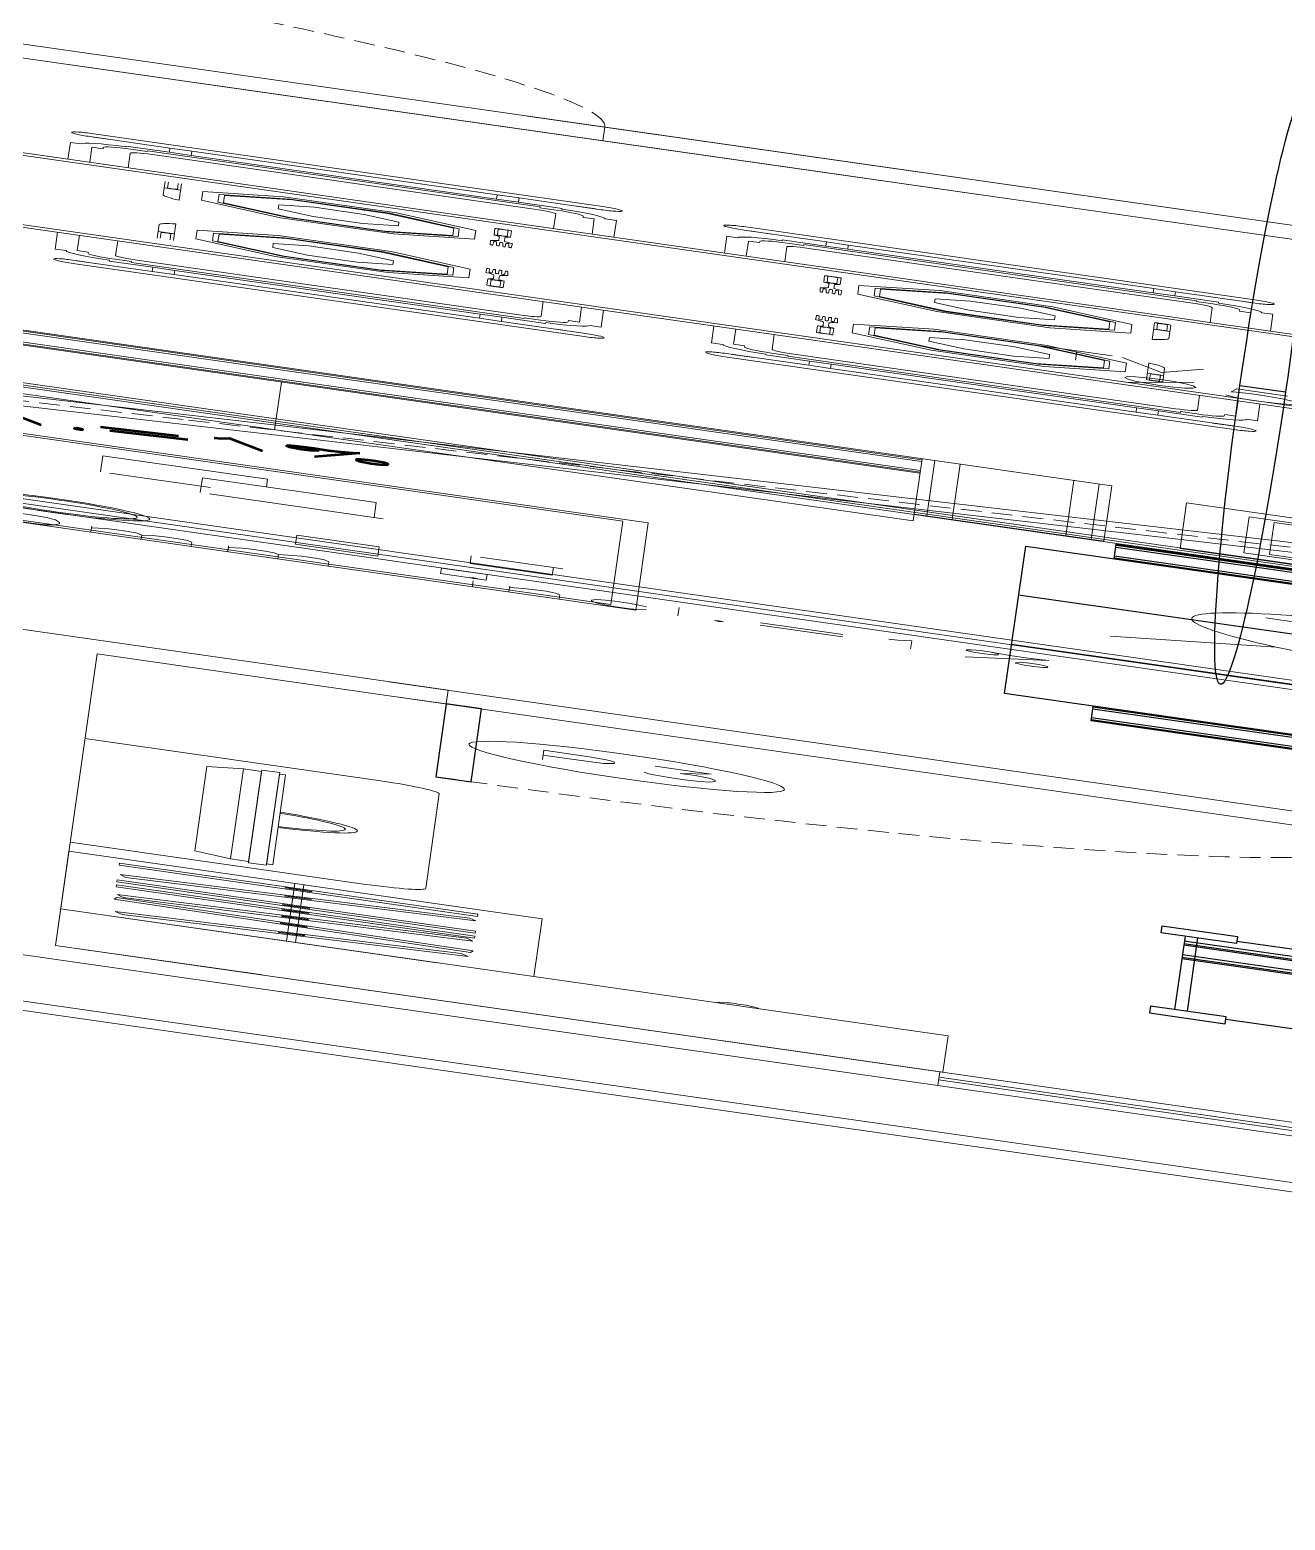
# Model space of a CAD drawing. Header units: millimetres. Extents: x -361192058 to 101130107379, y -14071650034 to 19218552450.
# Drawn here: x -135248.8 to -135186.4, y 44229.5 to 44303.6 of the extents above; entities that cross this region are included whole.
import ezdxf
from ezdxf.enums import TextEntityAlignment as Align

# ---------------------------------------------------------------- set-up
doc = ezdxf.new("R2010")
doc.units = ezdxf.units.MM
doc.header["$LTSCALE"] = 0.5
doc.linetypes.add('HIDDEN2', pattern=[0.1875, 0.125, -0.0625])
for name, color, linetype in [('02', 2, 'Continuous'), ('ARCO', 7, 'HIDDEN2'), ('CONEXAO_ESGOTO', 7, 'Continuous'), ('DIVERSOS', 4, 'Continuous'), ('ESQUADRIAS', 3, 'Continuous'), ('JANELAS_EXTERNO', 1, 'Continuous'), ('JANELAS_INTERNO', 2, 'Continuous'), ('MOBIL-I', 251, 'Continuous'), ('parede', 2, 'Continuous'), ('PISO', 8, 'Continuous'), ('TUBULAÇÃO_ESGOTO', 6, 'Continuous'), ('TXT_0', 7, 'Continuous'), ('TXT_1', 3, 'Continuous')]:
    doc.layers.add(name, color=color, linetype=linetype)
doc.styles.add('ADITIVOCAD', font='ROMANS.shx')
doc.styles.add('ROMANS', font='romans', dxfattribs={"height": 0.1})
doc.styles.get("Standard").update_dxf_attribs({"font": 'txt.shx', "height": 0.12})

# ---------------------------------------------------------------- blocks, each defined once
blk = doc.blocks.new('ADC_PE_AB1')
blk.add_lwpolyline([(0, -0.03), (1, -0.03), (1, 0), (0, 0)], close=True)
at = {"flags": 8}
blk.add_attdef('$PORTA', text='', height=0.09, dxfattribs=at).set_placement((0.5, -0.1569), align=Align.MIDDLE)
blk = doc.blocks.new('CamaSolteiroP_20')
for p, q in [((-40, -185.91), (-40, -4.09)), ((40, -4.09), (40, -185.91)), ((37.72, -189), (-37.72, -189)), ((37.72, -190), (-37.72, -190))]:
    blk.add_line(p, q)
at = {"color": 8}
for p, q in [((28.36, -36.99), (28.36, -190)), ((29.75, -36.99), (29.75, -190)), ((32.55, -36.99), (32.55, -190)), ((18.56, -39.59), (18.56, -190)), ((15.77, -41.86), (15.77, -190)), ((14.37, -42.5), (14.37, -190))]:
    blk.add_line(p, q, dxfattribs=at)
for points in [[(-44.82, -185.91), (-37.72, -185.91), (-37.72, -191.9), (-44.82, -191.9)], [(44.82, -185.91), (37.72, -185.91), (37.72, -191.9), (44.82, -191.9)]]:
    blk.add_lwpolyline(points, close=True)
blk = doc.blocks.new('s1')
for p, q in [((0.7674, 1.4896), (0.7674, 2.0988)), ((0.7674, 2.0988), (2.7072, 2.0988)), ((0.9277, 1.4148), (0.9277, 2.0988)), ((2.5469, 2.0988), (2.5469, 1.4148)), ((2.7072, 2.0988), (2.7072, 1.4896)), ((0.9277, 1.9385), (2.5469, 1.9385)), ((1.4675, 1.9385), (1.4675, 1.4148)), ((2.0072, 1.9385), (2.0072, 1.4148)), ((0.9277, 1.4896), (0.7674, 1.4896)), ((2.7072, 1.4896), (2.5469, 1.4896)), ((2.5469, 1.4148), (0.9277, 1.4148))]:
    blk.add_line(p, q)
at = {"layer": 'PISO'}
for p, q in [((0.7781, 1.4896), (0.7781, 2.0988)), ((0.7995, 1.4896), (0.7995, 2.0988)), ((0.8957, 1.4896), (0.8957, 2.0988)), ((0.9171, 1.4896), (0.9171, 2.0988)), ((2.5576, 2.0988), (2.5576, 1.4896)), ((2.579, 2.0988), (2.579, 1.4896)), ((2.6752, 2.0988), (2.6752, 1.4896)), ((2.6965, 2.0988), (2.6965, 1.4896)), ((0.9277, 2.0881), (2.5469, 2.0881)), ((0.9277, 2.0667), (2.5469, 2.0667)), ((0.9277, 1.9705), (2.5469, 1.9705)), ((0.9277, 1.9492), (2.5469, 1.9492))]:
    blk.add_line(p, q, dxfattribs=at)
blk = doc.blocks.new('Adh_Afn')
blk.add_line((-0.25, 0), (0.25, 0))
blk.add_circle((0, 0), 0.25)
at = {"flags": 8}
for tag, p in [('$AF', (0, 0.0703)), ('$DIAM', (0, -0.0909))]:
    blk.add_attdef(tag, text='', height=0.1, dxfattribs=at).set_placement(p, align=Align.MIDDLE)
blk = doc.blocks.new('APROVADO QUADRA 21.2 MBVII')
at = {"color": 8, "lineweight": 18}
for p, q in [((4751.4294, 2439.385), (4751.4513, 2439.3912)), ((4751.4513, 2439.3912), (4751.5336, 2439.0997)), ((4751.5838, 2439.3935), (4751.5556, 2439.0919)), ((4751.6064, 2439.3914), (4751.5782, 2439.0898)), ((4751.5838, 2439.3935), (4751.6064, 2439.3914)), ((4751.6145, 2439.3862), (4751.6366, 2439.3914)), ((4751.6366, 2439.3914), (4751.7062, 2439.0966)), ((4751.7183, 2439.3933), (4751.7183, 2439.0904)), ((4751.7183, 2439.3933), (4751.741, 2439.3933)), ((4751.741, 2439.3933), (4751.741, 2439.0904)), ((4751.7722, 2439.3933), (4751.7722, 2439.0904)), ((4751.7722, 2439.3933), (4751.795, 2439.3933)), ((4751.795, 2439.3933), (4751.795, 2439.0904)), ((4751.8356, 2439.3862), (4751.8577, 2439.3914)), ((4751.8577, 2439.3914), (4751.9272, 2439.0966)), ((4751.9572, 2439.3933), (4751.9572, 2439.0904)), ((4751.9572, 2439.3933), (4751.9799, 2439.3933)), ((4751.9799, 2439.3933), (4751.9799, 2439.0904)), ((4751.4294, 2439.385), (4751.5117, 2439.0935)), ((4751.6145, 2439.3862), (4751.6841, 2439.0914)), ((4751.8356, 2439.3862), (4751.9051, 2439.0914)), ((4751.4766, 2439.2527), (4751.4802, 2439.2537)), ((4751.4828, 2439.2309), (4751.4766, 2439.2527)), ((4751.4864, 2439.232), (4751.4802, 2439.2537)), ((4751.578, 2439.2305), (4751.5801, 2439.2531)), ((4751.5801, 2439.2531), (4751.5839, 2439.2527)), ((4751.5818, 2439.2302), (4751.5839, 2439.2527)), ((4751.6559, 2439.2519), (4751.6596, 2439.2528)), ((4751.6611, 2439.2299), (4751.6559, 2439.2519)), ((4751.6648, 2439.2308), (4751.6596, 2439.2528)), ((4751.7278, 2439.2305), (4751.7278, 2439.2531)), ((4751.7278, 2439.2531), (4751.7315, 2439.2531)), ((4751.7315, 2439.2305), (4751.7315, 2439.2531)), ((4751.7817, 2439.2305), (4751.7817, 2439.2531)), ((4751.7817, 2439.2531), (4751.7855, 2439.2531)), ((4751.7855, 2439.2305), (4751.7855, 2439.2531)), ((4751.877, 2439.2519), (4751.8807, 2439.2528)), ((4751.8822, 2439.2299), (4751.877, 2439.2519)), ((4751.8858, 2439.2308), (4751.8807, 2439.2528)), ((4751.9667, 2439.2305), (4751.9667, 2439.2531)), ((4751.9667, 2439.2531), (4751.9705, 2439.2531)), ((4751.9705, 2439.2305), (4751.9705, 2439.2531)), ((4751.3953, 2439.2456), (4752.0304, 2439.2456)), ((4751.3953, 2439.2381), (4752.0304, 2439.2381)), ((4751.4864, 2439.232), (4751.4828, 2439.2309)), ((4751.5818, 2439.2302), (4751.578, 2439.2305)), ((4751.6648, 2439.2308), (4751.6611, 2439.2299)), ((4751.7315, 2439.2305), (4751.7278, 2439.2305)), ((4751.7855, 2439.2305), (4751.7817, 2439.2305)), ((4751.8858, 2439.2308), (4751.8822, 2439.2299)), ((4751.9705, 2439.2305), (4751.9667, 2439.2305)), ((4751.5117, 2439.0935), (4751.5336, 2439.0997)), ((4751.5556, 2439.0919), (4751.5782, 2439.0898)), ((4751.6841, 2439.0914), (4751.7062, 2439.0966)), ((4751.7183, 2439.0904), (4751.741, 2439.0904)), ((4751.7722, 2439.0904), (4751.795, 2439.0904)), ((4751.9051, 2439.0914), (4751.9272, 2439.0966)), ((4751.9572, 2439.0904), (4751.9799, 2439.0904))]:
    blk.add_line(p, q, dxfattribs=at)
at = {"layer": '02', "color": 8, "lineweight": 18}
for p, q in [((4760.4953, 2439.9416), (4760.4953, 2436.4416)), ((4752.0312, 2439.4366), (4750.9953, 2439.4366)), ((4750.9953, 2439.4366), (4750.9953, 2438.6866)), ((4751.3953, 2439.0366), (4751.3953, 2439.4366)), ((4751.3953, 2439.4366), (4751.3953, 2439.1183)), ((4752.0312, 2439.4366), (4752.0312, 2439.0366)), ((4752.0312, 2439.0366), (4751.3953, 2439.0366)), ((4751.3953, 2438.6866), (4751.3953, 2439.0366)), ((4750.9953, 2438.6866), (4751.3953, 2438.6866))]:
    blk.add_line(p, q, dxfattribs=at)
blk.add_arc((4751.3969, 2438.8643), 0.0173, 264.5949, 95.4051, dxfattribs=at)
at = {"layer": 'ARCO', "color": 8, "lineweight": 18}
for centre, start, end in [((4760.6453, 2439.8785), 270, 360), ((4754.1953, 2439.1416), 180, 270)]:
    blk.add_arc(centre, 0.8, start, end, dxfattribs=at)
at = {"layer": 'DIVERSOS', "lineweight": 18}
blk.add_line((4755.9451, 2438.5993), (4756.0834, 2438.4609), dxfattribs=at)
blk.add_circle((4756.2602, 2438.2842), 0.25, dxfattribs=at)
at = {"layer": 'ESQUADRIAS', "color": 8, "lineweight": 18}
blk.add_lwpolyline([(4754.1953, 2439.1916), (4754.1953, 2439.1416), (4754.3453, 2439.1416), (4754.3453, 2439.1916)], dxfattribs=at)
at = {"layer": 'JANELAS_EXTERNO', "color": 8, "lineweight": 18}
for p, q in [((4750.8453, 2437.1891), (4750.8453, 2438.6891)), ((4750.9953, 2437.1891), (4750.9953, 2438.6891))]:
    blk.add_line(p, q, dxfattribs=at)
at = {"layer": 'JANELAS_INTERNO', "color": 8, "lineweight": 18}
for p, q in [((4750.9053, 2437.1891), (4750.9053, 2438.6891)), ((4750.9353, 2437.1891), (4750.9353, 2438.6891))]:
    blk.add_line(p, q, dxfattribs=at)
at = {"layer": 'MOBIL-I', "color": 8, "lineweight": 18}
for p, q in [((4758.6731, 2440.1244), (4758.6731, 2438.453)), ((4758.7011, 2440.1244), (4758.7011, 2438.453)), ((4759.4469, 2440.1244), (4759.4469, 2438.453)), ((4759.4748, 2440.1244), (4759.4748, 2438.453)), ((4757.5655, 2438.6162), (4757.5655, 2440.0162)), ((4756.8815, 2439.8559), (4756.8815, 2438.7765)), ((4757.4052, 2438.7765), (4757.4052, 2439.8559)), ((4757.4159, 2438.7765), (4757.4159, 2439.8559)), ((4757.4373, 2438.7765), (4757.4373, 2439.8559)), ((4757.5335, 2438.7765), (4757.5335, 2439.8559)), ((4757.5548, 2438.7765), (4757.5548, 2439.8559)), ((4755.4966, 2439.6368), (4755.4966, 2438.9956)), ((4756.4541, 2438.9956), (4756.4541, 2439.6368)), ((4755.5179, 2439.6155), (4755.5179, 2439.0169)), ((4756.4327, 2439.0169), (4756.4327, 2439.6155)), ((4758.6731, 2439.5194), (4758.4886, 2439.5194)), ((4758.4886, 2439.51), (4758.4886, 2439.5194)), ((4759.4748, 2439.5194), (4759.6594, 2439.5194)), ((4759.6594, 2439.51), (4759.6594, 2439.5194)), ((4758.3963, 2439.4824), (4758.3963, 2439.5008)), ((4758.6731, 2439.5009), (4758.507, 2439.5009)), ((4758.507, 2439.4915), (4758.507, 2439.5009)), ((4759.4748, 2439.5009), (4759.641, 2439.5009)), ((4759.641, 2439.4915), (4759.641, 2439.5009)), ((4759.7517, 2439.4824), (4759.7517, 2439.5008)), ((4758.4932, 2439.4915), (4758.507, 2439.4915)), ((4759.6548, 2439.4915), (4759.641, 2439.4915)), ((4758.4424, 2439.4362), (4758.4424, 2439.4731)), ((4758.4516, 2439.4731), (4758.4424, 2439.4731)), ((4758.4701, 2439.4685), (4758.4701, 2439.4546)), ((4758.5116, 2439.4685), (4758.6731, 2439.4685)), ((4759.6363, 2439.4685), (4759.4748, 2439.4685)), ((4759.6779, 2439.4685), (4759.6779, 2439.4546)), ((4759.6963, 2439.4731), (4759.7056, 2439.4731)), ((4759.7056, 2439.4362), (4759.7056, 2439.4731)), ((4756.1602, 2439.4553), (4756.3381, 2439.4553)), ((4756.3381, 2439.4553), (4756.3381, 2439.3162)), ((4758.4609, 2439.1227), (4758.4609, 2439.4546)), ((4758.4701, 2439.4546), (4758.4609, 2439.4546)), ((4758.4932, 2439.45), (4758.4932, 2439.1273)), ((4759.6548, 2439.45), (4759.6548, 2439.1273)), ((4759.6779, 2439.4546), (4759.6871, 2439.4546)), ((4759.6871, 2439.1227), (4759.6871, 2439.4546)), ((4756.1602, 2439.3625), (4756.1602, 2439.4475)), ((4752.1297, 2439.1866), (4752.1297, 2439.4366)), ((4753.2655, 2439.1866), (4753.2655, 2439.4366)), ((4758.4424, 2439.4362), (4758.3963, 2439.4362)), ((4758.4424, 2439.4177), (4758.4424, 2439.4362)), ((4758.7638, 2439.4362), (4758.9115, 2439.4362)), ((4758.7656, 2439.4335), (4758.8284, 2439.4335)), ((4758.7656, 2439.4252), (4758.8284, 2439.4252)), ((4758.8311, 2439.4307), (4758.8311, 2439.4279)), ((4758.8339, 2439.4362), (4758.8339, 2439.4224)), ((4759.3842, 2439.4362), (4759.2365, 2439.4362)), ((4759.3141, 2439.4362), (4759.3141, 2439.4224)), ((4759.3168, 2439.4307), (4759.3168, 2439.4279)), ((4759.3824, 2439.4335), (4759.3196, 2439.4335)), ((4759.3824, 2439.4252), (4759.3196, 2439.4252)), ((4759.7056, 2439.4177), (4759.7056, 2439.4362)), ((4759.7056, 2439.4362), (4759.7517, 2439.4362)), ((4758.4424, 2439.4177), (4758.3963, 2439.4177)), ((4758.4424, 2439.1596), (4758.4424, 2439.4177)), ((4758.7638, 2439.4224), (4758.9447, 2439.4224)), ((4759.3842, 2439.4224), (4759.2033, 2439.4224)), ((4759.7056, 2439.1596), (4759.7056, 2439.4177)), ((4759.7056, 2439.4177), (4759.7517, 2439.4177)), ((4756.0906, 2439.3703), (4756.253, 2439.3703)), ((4756.253, 2439.3703), (4756.253, 2439.2234)), ((4756.0906, 2439.2156), (4756.0906, 2439.3625)), ((4756.3381, 2439.3162), (4756.253, 2439.3162)), ((4757.4052, 2439.3162), (4756.8815, 2439.3162)), ((4755.6807, 2439.2157), (4755.6807, 2439.2853)), ((4755.6807, 2439.2853), (4755.7812, 2439.2853)), ((4755.7812, 2439.2853), (4755.7812, 2439.2157)), ((4755.7812, 2439.2157), (4755.6807, 2439.2157)), ((4756.253, 2439.2234), (4756.0906, 2439.2234)), ((4755.5879, 2439.1616), (4755.6498, 2439.1616)), ((4755.5879, 2439.123), (4755.5879, 2439.1616)), ((4755.6498, 2439.1616), (4755.6498, 2439.123)), ((4758.4424, 2439.1596), (4758.3963, 2439.1596)), ((4758.4424, 2439.1412), (4758.4424, 2439.1596)), ((4758.7601, 2439.1538), (4758.7601, 2439.1473)), ((4758.7628, 2439.1538), (4758.7628, 2439.1473)), ((4758.7638, 2439.1575), (4758.8326, 2439.1575)), ((4758.7638, 2439.1547), (4758.827, 2439.1547)), ((4758.8298, 2439.1519), (4758.8298, 2439.1492)), ((4758.8326, 2439.1436), (4758.8326, 2439.1575)), ((4758.8477, 2439.1529), (4758.8847, 2439.1529)), ((4758.8997, 2439.1598), (4758.9421, 2439.1595)), ((4758.9031, 2439.1558), (4758.9031, 2439.1557)), ((4758.9031, 2439.1506), (4758.9031, 2439.1505)), ((4758.9056, 2439.157), (4758.9421, 2439.1573)), ((4758.9056, 2439.1545), (4758.9421, 2439.1542)), ((4758.9056, 2439.1518), (4758.9421, 2439.1521)), ((4758.9447, 2439.1584), (4758.9447, 2439.1584)), ((4758.9447, 2439.1532), (4758.9447, 2439.1532)), ((4759.2033, 2439.1584), (4759.2033, 2439.1584)), ((4759.2033, 2439.1532), (4759.2033, 2439.1532)), ((4759.2482, 2439.1598), (4759.2059, 2439.1595)), ((4759.2424, 2439.157), (4759.2059, 2439.1573)), ((4759.2424, 2439.1545), (4759.2059, 2439.1542)), ((4759.2424, 2439.1518), (4759.2059, 2439.1521)), ((4759.2449, 2439.1558), (4759.2449, 2439.1557)), ((4759.2449, 2439.1506), (4759.2449, 2439.1505)), ((4759.3002, 2439.1529), (4759.2633, 2439.1529)), ((4759.3842, 2439.1575), (4759.3154, 2439.1575)), ((4759.3154, 2439.1436), (4759.3154, 2439.1575)), ((4759.3182, 2439.1519), (4759.3182, 2439.1492)), ((4759.3842, 2439.1547), (4759.3209, 2439.1547)), ((4759.3851, 2439.1538), (4759.3851, 2439.1473)), ((4759.3879, 2439.1538), (4759.3879, 2439.1473)), ((4759.7056, 2439.1412), (4759.7056, 2439.1596)), ((4759.7056, 2439.1596), (4759.7517, 2439.1596)), ((4755.7426, 2439.1384), (4755.8276, 2439.1384)), ((4755.7426, 2439.0689), (4755.7426, 2439.1384)), ((4758.4424, 2439.1412), (4758.3963, 2439.1412)), ((4758.4424, 2439.1043), (4758.4424, 2439.1412)), ((4758.7638, 2439.1464), (4758.827, 2439.1464)), ((4758.7638, 2439.1436), (4758.8326, 2439.1436)), ((4758.8477, 2439.1482), (4758.8847, 2439.1482)), ((4758.8997, 2439.1413), (4758.9421, 2439.1417)), ((4758.9031, 2439.1454), (4758.9031, 2439.1453)), ((4758.9056, 2439.1493), (4758.9421, 2439.149)), ((4758.9056, 2439.1466), (4758.9421, 2439.1469)), ((4758.9056, 2439.1441), (4758.9421, 2439.1438)), ((4758.9447, 2439.1479), (4758.9447, 2439.1479)), ((4758.9447, 2439.1427), (4758.9447, 2439.1427)), ((4759.2033, 2439.1479), (4759.2033, 2439.1479)), ((4759.2033, 2439.1427), (4759.2033, 2439.1427)), ((4759.2424, 2439.1493), (4759.2059, 2439.149)), ((4759.2424, 2439.1466), (4759.2059, 2439.1469)), ((4759.2424, 2439.1441), (4759.2059, 2439.1438)), ((4759.2482, 2439.1413), (4759.2059, 2439.1417)), ((4759.2449, 2439.1454), (4759.2449, 2439.1453)), ((4759.3002, 2439.1482), (4759.2633, 2439.1482)), ((4759.3842, 2439.1436), (4759.3154, 2439.1436)), ((4759.3842, 2439.1464), (4759.3209, 2439.1464)), ((4759.7056, 2439.1043), (4759.7056, 2439.1412)), ((4759.7056, 2439.1412), (4759.7517, 2439.1412)), ((4760.6453, 2437.2393), (4760.6453, 2439.1438)), ((4752.1797, 2439.1366), (4753.2155, 2439.1366)), ((4755.8276, 2439.1306), (4755.8276, 2439.061)), ((4755.6498, 2439.123), (4755.5879, 2439.123)), ((4758.4701, 2439.1227), (4758.4609, 2439.1227)), ((4758.4701, 2439.1089), (4758.4701, 2439.1227)), ((4759.6779, 2439.1227), (4759.6871, 2439.1227)), ((4759.6779, 2439.1089), (4759.6779, 2439.1227)), ((4758.4516, 2439.1043), (4758.4424, 2439.1043)), ((4758.5116, 2439.1089), (4758.6731, 2439.1089)), ((4759.6363, 2439.1089), (4759.4748, 2439.1089)), ((4759.6963, 2439.1043), (4759.7056, 2439.1043)), ((4758.3963, 2439.0763), (4758.3963, 2439.0947)), ((4759.7517, 2439.0763), (4759.7517, 2439.0947)), ((4758.4932, 2439.0858), (4758.507, 2439.0858)), ((4758.507, 2439.0858), (4758.507, 2439.0764)), ((4758.6731, 2439.0764), (4758.507, 2439.0764)), ((4759.4748, 2439.0764), (4759.641, 2439.0764)), ((4759.641, 2439.0858), (4759.641, 2439.0764)), ((4759.6548, 2439.0858), (4759.641, 2439.0858)), ((4755.8276, 2439.0689), (4755.7426, 2439.0689)), ((4758.4886, 2439.0674), (4758.4886, 2439.0579)), ((4759.6594, 2439.0674), (4759.6594, 2439.0579)), ((4758.3787, 2439.0542), (4758.3778, 2439.0542)), ((4758.6731, 2439.0579), (4758.4886, 2439.0579)), ((4759.4748, 2439.0579), (4759.6594, 2439.0579)), ((4759.7692, 2439.0542), (4759.7702, 2439.0542)), ((4755.5179, 2439.0169), (4756.4327, 2439.0169)), ((4755.4966, 2438.9956), (4756.4541, 2438.9956)), ((4758.3787, 2438.9683), (4758.3778, 2438.9683)), ((4758.6731, 2438.9646), (4758.4886, 2438.9646)), ((4758.4886, 2438.9552), (4758.4886, 2438.9646)), ((4759.4748, 2438.9646), (4759.6594, 2438.9646)), ((4759.6594, 2438.9552), (4759.6594, 2438.9646)), ((4759.7692, 2438.9683), (4759.7702, 2438.9683)), ((4758.3963, 2438.9462), (4758.3963, 2438.9278)), ((4758.6731, 2438.9461), (4758.507, 2438.9461)), ((4758.507, 2438.9367), (4758.507, 2438.9461)), ((4759.4748, 2438.9461), (4759.641, 2438.9461)), ((4759.641, 2438.9367), (4759.641, 2438.9461)), ((4759.7517, 2438.9462), (4759.7517, 2438.9278)), ((4758.4932, 2438.9367), (4758.507, 2438.9367)), ((4759.6548, 2438.9367), (4759.641, 2438.9367)), ((4758.4424, 2438.9182), (4758.4424, 2438.8813)), ((4758.4516, 2438.9182), (4758.4424, 2438.9182)), ((4758.4701, 2438.9136), (4758.4701, 2438.8998)), ((4758.5116, 2438.9136), (4758.6731, 2438.9136)), ((4759.6363, 2438.9136), (4759.4748, 2438.9136)), ((4759.6779, 2438.9136), (4759.6779, 2438.8998)), ((4759.6963, 2438.9182), (4759.7056, 2438.9182)), ((4759.7056, 2438.9182), (4759.7056, 2438.8813)), ((4758.4609, 2438.8998), (4758.4609, 2438.5679)), ((4758.4701, 2438.8998), (4758.4609, 2438.8998)), ((4758.4932, 2438.5725), (4758.4932, 2438.8952)), ((4759.6548, 2438.5725), (4759.6548, 2438.8952)), ((4759.6779, 2438.8998), (4759.6871, 2438.8998)), ((4759.6871, 2438.8998), (4759.6871, 2438.5679)), ((4758.4424, 2438.8813), (4758.3963, 2438.8813)), ((4758.4424, 2438.8813), (4758.4424, 2438.8629)), ((4758.7638, 2438.8789), (4758.8326, 2438.8789)), ((4758.7638, 2438.8761), (4758.827, 2438.8761)), ((4758.8326, 2438.8789), (4758.8326, 2438.865)), ((4758.8997, 2438.8812), (4758.9421, 2438.8808)), ((4758.9031, 2438.8772), (4758.9031, 2438.8772)), ((4758.9056, 2438.8784), (4758.9421, 2438.8787)), ((4758.9056, 2438.876), (4758.9421, 2438.8756)), ((4758.9447, 2438.8798), (4758.9447, 2438.8798)), ((4759.2033, 2438.8798), (4759.2033, 2438.8798)), ((4759.2482, 2438.8812), (4759.2059, 2438.8808)), ((4759.2424, 2438.8784), (4759.2059, 2438.8787)), ((4759.2424, 2438.876), (4759.2059, 2438.8756)), ((4759.2449, 2438.8772), (4759.2449, 2438.8772)), ((4759.3154, 2438.8789), (4759.3154, 2438.865)), ((4759.3842, 2438.8789), (4759.3154, 2438.8789)), ((4759.3842, 2438.8761), (4759.3209, 2438.8761)), ((4759.7056, 2438.8813), (4759.7056, 2438.8629)), ((4759.7056, 2438.8813), (4759.7517, 2438.8813)), ((4758.7601, 2438.8687), (4758.7601, 2438.8752)), ((4758.7628, 2438.8687), (4758.7628, 2438.8752)), ((4758.7638, 2438.8678), (4758.827, 2438.8678)), ((4758.7638, 2438.865), (4758.8326, 2438.865)), ((4758.8298, 2438.8706), (4758.8298, 2438.8733)), ((4758.8477, 2438.8743), (4758.8847, 2438.8743)), ((4758.8477, 2438.8697), (4758.8847, 2438.8697)), ((4758.9031, 2438.8719), (4758.9031, 2438.872)), ((4758.9031, 2438.8667), (4758.9031, 2438.8668)), ((4758.9056, 2438.8732), (4758.9421, 2438.8735)), ((4758.9056, 2438.8707), (4758.9421, 2438.8704)), ((4758.9056, 2438.868), (4758.9421, 2438.8683)), ((4758.9056, 2438.8655), (4758.9421, 2438.8652)), ((4758.9447, 2438.8746), (4758.9447, 2438.8746)), ((4758.9447, 2438.8693), (4758.9447, 2438.8694)), ((4758.9447, 2438.8641), (4758.9447, 2438.8641)), ((4759.2033, 2438.8746), (4759.2033, 2438.8746)), ((4759.2033, 2438.8693), (4759.2033, 2438.8694)), ((4759.2033, 2438.8641), (4759.2033, 2438.8641)), ((4759.2424, 2438.8732), (4759.2059, 2438.8735)), ((4759.2424, 2438.8707), (4759.2059, 2438.8704)), ((4759.2424, 2438.868), (4759.2059, 2438.8683)), ((4759.2424, 2438.8655), (4759.2059, 2438.8652)), ((4759.2449, 2438.8719), (4759.2449, 2438.872)), ((4759.2449, 2438.8667), (4759.2449, 2438.8668)), ((4759.3002, 2438.8743), (4759.2633, 2438.8743)), ((4759.3002, 2438.8697), (4759.2633, 2438.8697)), ((4759.3842, 2438.865), (4759.3154, 2438.865)), ((4759.3182, 2438.8706), (4759.3182, 2438.8733)), ((4759.3842, 2438.8678), (4759.3209, 2438.8678)), ((4759.3851, 2438.8687), (4759.3851, 2438.8752)), ((4759.3879, 2438.8687), (4759.3879, 2438.8752)), ((4758.4424, 2438.8629), (4758.3963, 2438.8629)), ((4758.4424, 2438.8629), (4758.4424, 2438.6048)), ((4758.8997, 2438.8627), (4758.9421, 2438.8631)), ((4759.2482, 2438.8627), (4759.2059, 2438.8631)), ((4759.7056, 2438.8629), (4759.7056, 2438.6048)), ((4759.7056, 2438.8629), (4759.7517, 2438.8629)), ((4756.8815, 2438.7765), (4757.5655, 2438.7765)), ((4756.9563, 2438.7765), (4756.9563, 2438.6162)), ((4756.9563, 2438.7658), (4757.5655, 2438.7658)), ((4756.9563, 2438.7444), (4757.5655, 2438.7444)), ((4756.9563, 2438.6482), (4757.5655, 2438.6482)), ((4756.9563, 2438.6269), (4757.5655, 2438.6269)), ((4756.9563, 2438.6162), (4757.5655, 2438.6162)), ((4758.4424, 2438.6048), (4758.3963, 2438.6048)), ((4758.4424, 2438.6048), (4758.4424, 2438.5864)), ((4759.7056, 2438.6048), (4759.7056, 2438.5864)), ((4759.7056, 2438.6048), (4759.7517, 2438.6048)), ((4758.7601, 2438.59), (4758.7601, 2438.5964)), ((4758.7628, 2438.5918), (4758.7628, 2438.5946)), ((4758.7638, 2438.6001), (4758.9447, 2438.6001)), ((4758.7656, 2438.5974), (4758.8284, 2438.5974)), ((4758.7656, 2438.589), (4758.8284, 2438.589)), ((4758.8311, 2438.5918), (4758.8311, 2438.5946)), ((4758.8339, 2438.5863), (4758.8339, 2438.6001)), ((4759.3842, 2438.6001), (4759.2033, 2438.6001)), ((4759.3141, 2438.5863), (4759.3141, 2438.6001)), ((4759.3168, 2438.5918), (4759.3168, 2438.5946)), ((4759.3824, 2438.5974), (4759.3196, 2438.5974)), ((4759.3824, 2438.589), (4759.3196, 2438.589)), ((4759.3851, 2438.5918), (4759.3851, 2438.5946)), ((4759.3879, 2438.59), (4759.3879, 2438.5964)), ((4758.4424, 2438.5864), (4758.3963, 2438.5864)), ((4758.4424, 2438.5864), (4758.4424, 2438.5494)), ((4758.7638, 2438.5863), (4758.9115, 2438.5863)), ((4759.3842, 2438.5863), (4759.2365, 2438.5863)), ((4759.7056, 2438.5864), (4759.7056, 2438.5494)), ((4759.7056, 2438.5864), (4759.7517, 2438.5864)), ((4758.4701, 2438.5679), (4758.4609, 2438.5679)), ((4758.4701, 2438.5541), (4758.4701, 2438.5679)), ((4759.6779, 2438.5541), (4759.6779, 2438.5679)), ((4759.6779, 2438.5679), (4759.6871, 2438.5679)), ((4758.5116, 2438.5541), (4758.6731, 2438.5541)), ((4759.6363, 2438.5541), (4759.4748, 2438.5541)), ((4758.3963, 2438.5402), (4758.3963, 2438.5217)), ((4758.4516, 2438.5494), (4758.4424, 2438.5494)), ((4759.6963, 2438.5494), (4759.7056, 2438.5494)), ((4759.7517, 2438.5402), (4759.7517, 2438.5217)), ((4758.4932, 2438.531), (4758.507, 2438.531)), ((4758.507, 2438.531), (4758.507, 2438.5216)), ((4759.641, 2438.531), (4759.641, 2438.5216)), ((4759.6548, 2438.531), (4759.641, 2438.531)), ((4758.6731, 2438.5216), (4758.507, 2438.5216)), ((4759.4748, 2438.5216), (4759.641, 2438.5216)), ((4758.4886, 2438.5125), (4758.4886, 2438.5031)), ((4758.6731, 2438.5031), (4758.4886, 2438.5031)), ((4759.4748, 2438.5031), (4759.6594, 2438.5031)), ((4759.6594, 2438.5125), (4759.6594, 2438.5031))]:
    blk.add_line(p, q, dxfattribs=at)
for points in [[(4758.3594, 2439.0727), (4758.3594, 2439.5009, -0.414214), (4758.3778, 2439.5194), (4758.3787, 2439.5194, -0.414214), (4758.3963, 2439.5019), (4758.3963, 2439.4362, -0.414214)], [(4759.7886, 2439.0727), (4759.7886, 2439.5009, 0.414214), (4759.7702, 2439.5194), (4759.7692, 2439.5194, 0.414214), (4759.7517, 2439.5019), (4759.7517, 2439.4362, 0.414214)], [(4758.3963, 2439.4362), (4758.3963, 2439.4177, -0.414214)], [(4759.7517, 2439.4362), (4759.7517, 2439.4177, 0.414214)], [(4758.3963, 2439.4177), (4758.3963, 2439.1596, -0.414214)], [(4759.7517, 2439.4177), (4759.7517, 2439.1596, 0.414214)], [(4758.3963, 2439.1596), (4758.3963, 2439.1412, -0.414214)], [(4759.7517, 2439.1596), (4759.7517, 2439.1412, 0.414214)], [(4758.3963, 2439.1412), (4758.3963, 2439.0717, -0.414214), (4758.3787, 2439.0542)], [(4759.7517, 2439.1412), (4759.7517, 2439.0717, 0.414214), (4759.7692, 2439.0542)], [(4758.3778, 2439.0542, -0.414214), (4758.3594, 2439.0727, -0.414214)], [(4759.7702, 2439.0542, 0.414214), (4759.7886, 2439.0727, 0.414214)], [(4758.3778, 2438.9683, 0.414214), (4758.3594, 2438.9499, 0.414214)], [(4758.3963, 2438.8813), (4758.3963, 2438.9508, 0.414214), (4758.3787, 2438.9683)], [(4759.7517, 2438.8813), (4759.7517, 2438.9508, -0.414214), (4759.7692, 2438.9683)], [(4759.7702, 2438.9683, -0.414214), (4759.7886, 2438.9499, -0.414214)], [(4758.3594, 2438.9499), (4758.3594, 2438.5216, 0.414214), (4758.3778, 2438.5031), (4758.3787, 2438.5031, 0.414214), (4758.3963, 2438.5207), (4758.3963, 2438.5864, 0.414214)], [(4759.7886, 2438.9499), (4759.7886, 2438.5216, -0.414214), (4759.7702, 2438.5031), (4759.7692, 2438.5031, -0.414214), (4759.7517, 2438.5207), (4759.7517, 2438.5864, -0.414214)], [(4758.3963, 2438.8629), (4758.3963, 2438.8813, 0.414214)], [(4759.7517, 2438.8629), (4759.7517, 2438.8813, -0.414214)], [(4758.3963, 2438.6048), (4758.3963, 2438.8629, 0.414214)], [(4759.7517, 2438.6048), (4759.7517, 2438.8629, -0.414214)], [(4758.3963, 2438.5864), (4758.3963, 2438.6048, 0.414214)], [(4759.7517, 2438.5864), (4759.7517, 2438.6048, -0.414214)]]:
    blk.add_lwpolyline(points, format="xyb", dxfattribs=at)
for points in [[(4758.9095, 2439.4039), (4758.9771, 2439.3363), (4758.9771, 2439.2408), (4758.9095, 2439.1732), (4758.814, 2439.1732), (4758.7464, 2439.2408), (4758.7464, 2439.3363), (4758.814, 2439.4039)], [(4759.2384, 2439.4039), (4759.1709, 2439.3363), (4759.1709, 2439.2408), (4759.2384, 2439.1732), (4759.334, 2439.1732), (4759.4016, 2439.2408), (4759.4016, 2439.3363), (4759.334, 2439.4039)], [(4758.9038, 2439.3901), (4758.9633, 2439.3306), (4758.9633, 2439.2465), (4758.9038, 2439.187), (4758.8197, 2439.187), (4758.7602, 2439.2465), (4758.7602, 2439.3306), (4758.8197, 2439.3901)], [(4759.2442, 2439.3901), (4759.1847, 2439.3306), (4759.1847, 2439.2465), (4759.2442, 2439.187), (4759.3283, 2439.187), (4759.3877, 2439.2465), (4759.3877, 2439.3306), (4759.3283, 2439.3901)], [(4758.9019, 2439.3854), (4758.9587, 2439.3287), (4758.9587, 2439.2484), (4758.9019, 2439.1916), (4758.8216, 2439.1916), (4758.7649, 2439.2484), (4758.7649, 2439.3287), (4758.8216, 2439.3854)], [(4759.2461, 2439.3854), (4759.1893, 2439.3287), (4759.1893, 2439.2484), (4759.2461, 2439.1916), (4759.3264, 2439.1916), (4759.3831, 2439.2484), (4759.3831, 2439.3287), (4759.3264, 2439.3854)], [(4758.8828, 2439.3393), (4758.9125, 2439.3096), (4758.9125, 2439.2675), (4758.8828, 2439.2378), (4758.8407, 2439.2378), (4758.811, 2439.2675), (4758.811, 2439.3096), (4758.8407, 2439.3393)], [(4759.2652, 2439.3393), (4759.2355, 2439.3096), (4759.2355, 2439.2675), (4759.2652, 2439.2378), (4759.3072, 2439.2378), (4759.337, 2439.2675), (4759.337, 2439.3096), (4759.3072, 2439.3393)], [(4752.2273, 2439.3323), (4752.1967, 2439.3018), (4753.1842, 2439.3018), (4753.1536, 2439.3323)], [(4752.1967, 2439.3018), (4752.1967, 2439.2865), (4753.1842, 2439.2865), (4753.1842, 2439.3018)], [(4752.1815, 2439.2865), (4752.1815, 2439.2713), (4753.1994, 2439.2713), (4753.1994, 2439.2865)], [(4752.1967, 2439.2713), (4752.1967, 2439.2662), (4753.1842, 2439.2662), (4753.1842, 2439.2713)], [(4758.9095, 2438.6186), (4758.9771, 2438.6862), (4758.9771, 2438.7817), (4758.9095, 2438.8493), (4758.814, 2438.8493), (4758.7464, 2438.7817), (4758.7464, 2438.6862), (4758.814, 2438.6186)], [(4759.2384, 2438.6186), (4759.1709, 2438.6862), (4759.1709, 2438.7817), (4759.2384, 2438.8493), (4759.334, 2438.8493), (4759.4016, 2438.7817), (4759.4016, 2438.6862), (4759.334, 2438.6186)], [(4758.9038, 2438.6324), (4758.9633, 2438.6919), (4758.9633, 2438.776), (4758.9038, 2438.8355), (4758.8197, 2438.8355), (4758.7602, 2438.776), (4758.7602, 2438.6919), (4758.8197, 2438.6324)], [(4758.9019, 2438.6371), (4758.9587, 2438.6938), (4758.9587, 2438.7741), (4758.9019, 2438.8309), (4758.8216, 2438.8309), (4758.7649, 2438.7741), (4758.7649, 2438.6938), (4758.8216, 2438.6371)], [(4759.2442, 2438.6324), (4759.1847, 2438.6919), (4759.1847, 2438.776), (4759.2442, 2438.8355), (4759.3283, 2438.8355), (4759.3877, 2438.776), (4759.3877, 2438.6919), (4759.3283, 2438.6324)], [(4759.2461, 2438.6371), (4759.1893, 2438.6938), (4759.1893, 2438.7741), (4759.2461, 2438.8309), (4759.3264, 2438.8309), (4759.3831, 2438.7741), (4759.3831, 2438.6938), (4759.3264, 2438.6371)], [(4758.8828, 2438.6832), (4758.9125, 2438.7129), (4758.9125, 2438.755), (4758.8828, 2438.7847), (4758.8407, 2438.7847), (4758.811, 2438.755), (4758.811, 2438.7129), (4758.8407, 2438.6832)], [(4759.2652, 2438.6832), (4759.2355, 2438.7129), (4759.2355, 2438.755), (4759.2652, 2438.7847), (4759.3072, 2438.7847), (4759.337, 2438.755), (4759.337, 2438.7129), (4759.3072, 2438.6832)], [(4757.497, 2438.0499), (4757.497, 2438.5522), (4756.9947, 2438.5522), (4756.9947, 2438.0499)], [(4757.4436, 2438.1033), (4757.4436, 2438.4987), (4757.0482, 2438.4987), (4757.0482, 2438.1033)], [(4757.4222, 2438.1247), (4757.4222, 2438.4774), (4757.0695, 2438.4774), (4757.0695, 2438.1247)]]:
    blk.add_lwpolyline(points, close=True, dxfattribs=at)
for radius in [0.0773, 0.0666]:
    blk.add_circle((4755.7271, 2439.4862), radius, dxfattribs=at)
for centre, radius, start, end in [((4758.4886, 2439.4731), 0.0369, 90, 180), ((4759.6594, 2439.4731), 0.0369, 0, 90), ((4758.4932, 2439.4685), 0.0231, 90, 180), ((4759.6548, 2439.4685), 0.0231, 0, 90), ((4758.5116, 2439.45), 0.0185, 90, 180), ((4759.6363, 2439.45), 0.0185, 0, 90), ((4758.8284, 2439.4307), 0.00277, 0, 90), ((4758.8284, 2439.4279), 0.00277, 270, 0), ((4758.9078, 2439.3807), 0.0556, 48.4965, 86.1968), ((4759.2402, 2439.3807), 0.0556, 93.8032, 131.5035), ((4759.3196, 2439.4307), 0.00277, 90, 180), ((4759.3196, 2439.4279), 0.00277, 180, 270), ((4752.6904, 2439.2865), 0.0865, 193.6117, 346.3883), ((4752.6904, 2439.2865), 0.0763, 195.4696, 344.5304), ((4752.1797, 2439.1866), 0.05, 180, 270), ((4753.2155, 2439.1866), 0.05, 270, 0), ((4758.7638, 2439.1538), 0.00369, 90, 180), ((4758.7638, 2439.1538), 0.000923, 90, 180), ((4758.827, 2439.1519), 0.00277, 0, 90), ((4758.8326, 2439.1539), 0.00355, 50.6395, 90), ((4758.8458, 2439.17), 0.0173, 230.6395, 276.532), ((4758.8763, 2439.1869), 0.0351, 283.8223, 307.3866), ((4758.8997, 2439.1562), 0.00355, 90, 127.3866), ((4758.9054, 2439.1542), 0.00283, 87.1971, 144.9426), ((4758.9054, 2439.1574), 0.00283, 215.0574, 272.8029), ((4758.9054, 2439.149), 0.00283, 87.1971, 144.9426), ((4758.9054, 2439.1521), 0.00283, 215.0574, 272.8029), ((4758.9426, 2439.157), 0.00253, 34.6465, 100.1299), ((4758.9426, 2439.1598), 0.00253, 259.8701, 325.3535), ((4758.9426, 2439.1517), 0.00252, 34.9237, 100.5667), ((4758.9426, 2439.1546), 0.00253, 259.8701, 325.3535), ((4759.2054, 2439.157), 0.00253, 79.8701, 145.3535), ((4759.2054, 2439.1598), 0.00253, 214.6465, 280.1299), ((4759.2054, 2439.1517), 0.00252, 79.4333, 145.0763), ((4759.2054, 2439.1546), 0.00253, 214.6465, 280.1299), ((4759.2425, 2439.1542), 0.00283, 35.0574, 92.8029), ((4759.2425, 2439.1574), 0.00283, 267.1971, 324.9426), ((4759.2425, 2439.149), 0.00283, 35.0574, 92.8029), ((4759.2425, 2439.1521), 0.00283, 267.1971, 324.9426), ((4759.2482, 2439.1562), 0.00355, 52.6134, 90), ((4759.2717, 2439.1869), 0.0351, 232.6134, 256.1777), ((4759.3022, 2439.17), 0.0173, 263.468, 309.3605), ((4759.3154, 2439.1539), 0.00355, 90, 129.3605), ((4759.3209, 2439.1519), 0.00277, 90, 180), ((4759.3842, 2439.1538), 0.00369, 0, 90), ((4759.3842, 2439.1538), 0.000923, 0, 90), ((4758.7638, 2439.1473), 0.00369, 180, 270), ((4758.7638, 2439.1473), 0.000923, 180, 270), ((4758.827, 2439.1492), 0.00277, 270, 0), ((4758.8326, 2439.1472), 0.00355, 270, 309.3605), ((4758.8458, 2439.1311), 0.0173, 83.468, 129.3605), ((4758.8763, 2439.1142), 0.0351, 52.6134, 76.1777), ((4758.8997, 2439.1449), 0.00355, 232.6134, 270), ((4758.9054, 2439.1437), 0.00283, 87.1971, 144.9426), ((4758.9054, 2439.1469), 0.00283, 215.0574, 272.8029), ((4758.9426, 2439.1465), 0.00253, 34.6465, 100.1299), ((4758.9426, 2439.1494), 0.00251, 258.9956, 324.7965), ((4758.9426, 2439.1413), 0.00253, 34.6465, 100.1299), ((4758.9426, 2439.1441), 0.00251, 258.9956, 324.7965), ((4759.2054, 2439.1465), 0.00253, 79.8701, 145.3535), ((4759.2054, 2439.1494), 0.00251, 215.2035, 281.0044), ((4759.2054, 2439.1413), 0.00253, 79.8701, 145.3535), ((4759.2054, 2439.1441), 0.00251, 215.2035, 281.0044), ((4759.2425, 2439.1437), 0.00283, 35.0574, 92.8029), ((4759.2425, 2439.1469), 0.00283, 267.1971, 324.9426), ((4759.2482, 2439.1449), 0.00355, 270, 307.3866), ((4759.2717, 2439.1142), 0.0351, 103.8223, 127.3866), ((4759.3022, 2439.1311), 0.0173, 50.6395, 96.532), ((4759.3154, 2439.1472), 0.00355, 230.6395, 270), ((4759.3209, 2439.1492), 0.00277, 180, 270), ((4759.3842, 2439.1473), 0.00369, 270, 0), ((4759.3842, 2439.1473), 0.000923, 270, 0), ((4758.5116, 2439.1273), 0.0185, 180, 270), ((4759.6363, 2439.1273), 0.0185, 270, 0), ((4758.4886, 2439.1043), 0.0369, 180, 270), ((4758.4932, 2439.1089), 0.0231, 180, 270), ((4759.6548, 2439.1089), 0.0231, 270, 0), ((4759.6594, 2439.1043), 0.0369, 270, 0), ((4758.4886, 2438.9182), 0.0369, 90, 180), ((4759.6594, 2438.9182), 0.0369, 0, 90), ((4758.4932, 2438.9136), 0.0231, 90, 180), ((4759.6548, 2438.9136), 0.0231, 0, 90), ((4758.5116, 2438.8952), 0.0185, 90, 180), ((4759.6363, 2438.8952), 0.0185, 0, 90), ((4758.7638, 2438.8752), 0.00369, 90, 180), ((4758.7638, 2438.8752), 0.000923, 90, 180), ((4758.827, 2438.8733), 0.00277, 0, 90), ((4758.8326, 2438.8753), 0.00355, 50.6395, 90), ((4758.8458, 2438.8914), 0.0173, 230.6395, 276.532), ((4758.8763, 2438.9083), 0.0351, 283.8223, 307.3866), ((4758.8997, 2438.8776), 0.00355, 90, 127.3866), ((4758.9054, 2438.8756), 0.00283, 87.1971, 144.9426), ((4758.9054, 2438.8788), 0.00283, 215.0574, 272.8029), ((4758.9426, 2438.8784), 0.00251, 35.2035, 101.0044), ((4758.9426, 2438.8812), 0.00253, 259.8701, 325.3535), ((4759.2054, 2438.8784), 0.00251, 78.9956, 144.7965), ((4759.2054, 2438.8812), 0.00253, 214.6465, 280.1299), ((4759.2425, 2438.8756), 0.00283, 35.0574, 92.8029), ((4759.2425, 2438.8788), 0.00283, 267.1971, 324.9426), ((4759.2482, 2438.8776), 0.00355, 52.6134, 90), ((4759.2717, 2438.9083), 0.0351, 232.6134, 256.1777), ((4759.3022, 2438.8914), 0.0173, 263.468, 309.3605), ((4759.3154, 2438.8753), 0.00355, 90, 129.3605), ((4759.3209, 2438.8733), 0.00277, 90, 180), ((4759.3842, 2438.8752), 0.00369, 0, 90), ((4759.3842, 2438.8752), 0.000923, 0, 90), ((4758.7638, 2438.8687), 0.00369, 180, 270), ((4758.7638, 2438.8687), 0.000923, 180, 270), ((4758.827, 2438.8706), 0.00277, 270, 0), ((4758.8326, 2438.8686), 0.00355, 270, 309.3605), ((4758.8458, 2438.8525), 0.0173, 83.468, 129.3605), ((4758.8763, 2438.8356), 0.0351, 52.6134, 76.1777), ((4758.9054, 2438.8704), 0.00283, 87.1971, 144.9426), ((4758.9054, 2438.8736), 0.00283, 215.0574, 272.8029), ((4758.9054, 2438.8651), 0.00283, 87.1971, 144.9426), ((4758.9054, 2438.8683), 0.00283, 215.0574, 272.8029), ((4758.9426, 2438.8731), 0.00251, 35.2035, 101.0044), ((4758.9426, 2438.876), 0.00253, 259.8701, 325.3535), ((4758.9426, 2438.8679), 0.00253, 34.6465, 100.1299), ((4758.9426, 2438.8708), 0.00252, 259.4333, 325.0763), ((4758.9426, 2438.8627), 0.00253, 34.6465, 100.1299), ((4758.9426, 2438.8655), 0.00253, 259.8701, 325.3535), ((4759.2054, 2438.8731), 0.00251, 78.9956, 144.7965), ((4759.2054, 2438.876), 0.00253, 214.6465, 280.1299), ((4759.2054, 2438.8679), 0.00253, 79.8701, 145.3535), ((4759.2054, 2438.8708), 0.00252, 214.9237, 280.5667), ((4759.2054, 2438.8627), 0.00253, 79.8701, 145.3535), ((4759.2054, 2438.8655), 0.00253, 214.6465, 280.1299), ((4759.2425, 2438.8704), 0.00283, 35.0574, 92.8029), ((4759.2425, 2438.8736), 0.00283, 267.1971, 324.9426), ((4759.2425, 2438.8651), 0.00283, 35.0574, 92.8029), ((4759.2425, 2438.8683), 0.00283, 267.1971, 324.9426), ((4759.2717, 2438.8356), 0.0351, 103.8223, 127.3866), ((4759.3022, 2438.8525), 0.0173, 50.6395, 96.532), ((4759.3154, 2438.8686), 0.00355, 230.6395, 270), ((4759.3209, 2438.8706), 0.00277, 180, 270), ((4759.3842, 2438.8687), 0.00369, 270, 0), ((4759.3842, 2438.8687), 0.000923, 270, 0), ((4758.8997, 2438.8663), 0.00355, 232.6134, 270), ((4759.2482, 2438.8663), 0.00355, 270, 307.3866), ((4758.7638, 2438.5964), 0.00369, 90, 180), ((4758.7638, 2438.59), 0.00369, 180, 270), ((4758.7656, 2438.5946), 0.00277, 90, 180), ((4758.7656, 2438.5918), 0.00277, 180, 270), ((4758.8284, 2438.5946), 0.00277, 0, 90), ((4758.8284, 2438.5918), 0.00277, 270, 0), ((4758.9078, 2438.6418), 0.0556, 273.8032, 311.5035), ((4759.2402, 2438.6418), 0.0556, 228.4965, 266.1968), ((4759.3196, 2438.5946), 0.00277, 90, 180), ((4759.3196, 2438.5918), 0.00277, 180, 270), ((4759.3824, 2438.5946), 0.00277, 0, 90), ((4759.3824, 2438.5918), 0.00277, 270, 0), ((4759.3842, 2438.5964), 0.00369, 0, 90), ((4759.3842, 2438.59), 0.00369, 270, 0), ((4758.5116, 2438.5725), 0.0185, 180, 270), ((4759.6363, 2438.5725), 0.0185, 270, 0), ((4758.4932, 2438.5541), 0.0231, 180, 270), ((4759.6548, 2438.5541), 0.0231, 270, 0), ((4758.4886, 2438.5494), 0.0369, 180, 270), ((4759.6594, 2438.5494), 0.0369, 270, 0)]:
    blk.add_arc(centre, radius, start, end, dxfattribs=at)
at = {"layer": 'parede', "color": 8, "lineweight": 18}
for p, q in [((4754.3453, 2439.3916), (4754.3453, 2439.7916)), ((4750.8453, 2439.2416), (4750.8453, 2439.5866)), ((4750.9953, 2438.6891), (4750.9953, 2439.4366)), ((4750.9953, 2439.2616), (4750.9953, 2439.4366)), ((4754.1953, 2439.4366), (4750.9953, 2439.4366)), ((4754.1953, 2439.1916), (4754.1953, 2439.4366)), ((4754.3453, 2439.3916), (4754.3453, 2439.2416)), ((4750.8453, 2438.6891), (4750.8453, 2439.2416)), ((4754.3453, 2439.1416), (4754.3453, 2439.2416)), ((4760.4953, 2437.9416), (4760.4953, 2439.2416)), ((4760.6453, 2437.1416), (4760.6453, 2439.2416)), ((4754.1953, 2439.1416), (4754.3453, 2439.1416)), ((4760.6453, 2439.0785), (4760.4953, 2439.0785)), ((4750.9953, 2438.6891), (4750.8453, 2438.6891))]:
    blk.add_line(p, q, dxfattribs=at)
blk.add_lwpolyline([(4760.6453, 2439.0285), (4760.6453, 2439.0785), (4760.4953, 2439.0785), (4760.4953, 2439.0285)], dxfattribs=at)
at = {"layer": 'PISO', "color": 8, "lineweight": 18}
for p, q in [((4750.2453, 2440.1866), (4750.2453, 2436.4416)), ((4750.3453, 2440.0866), (4750.3453, 2436.4416)), ((4760.6453, 2440.0416), (4760.6453, 2439.2416)), ((4760.4953, 2439.8785), (4760.4953, 2439.2416)), ((4754.1953, 2439.1916), (4754.1953, 2438.2916)), ((4754.3453, 2439.1916), (4754.3453, 2438.2916))]:
    blk.add_line(p, q, dxfattribs=at)
blk.add_circle((4753.7953, 2438.9846), 0.1333, dxfattribs=at)
at = {"layer": 'TUBULAÇÃO_ESGOTO', "lineweight": 18}
for p, q in [((4756.9517, 2442.4377), (4756.9517, 2436.6877)), ((4757.0017, 2442.4377), (4757.0017, 2436.6877)), ((4756.8999, 2439.4052), (4755.9058, 2442.2357)), ((4755.6505, 2437.8153), (4755.6504, 2442.2191)), ((4755.7004, 2437.8153), (4755.7004, 2442.2191)), ((4755.7501, 2437.8153), (4755.7504, 2442.2191)), ((4756.8055, 2439.372), (4755.8114, 2442.2025)), ((4757.5929, 2437.432), (4756.8999, 2439.4052)), ((4757.4869, 2437.432), (4756.8055, 2439.372))]:
    blk.add_line(p, q, dxfattribs=at)
at = {"layer": 'TUBULAÇÃO_ESGOTO', "linetype": 'ByBlock', "lineweight": 18}
blk.add_line((4756.9767, 2442.4377), (4756.9767, 2436.5608), dxfattribs=at)
at = {"layer": 'TUBULAÇÃO_ESGOTO', "linetype": 'HIDDEN2', "lineweight": 18}
for p, q in [((4755.8586, 2442.2191), (4756.8527, 2439.3886)), ((4756.8527, 2439.3886), (4757.5399, 2437.432))]:
    blk.add_line(p, q, dxfattribs=at)
at = {"layer": 'DIVERSOS', "lineweight": 18}
ref = blk.add_blockref('Adh_Afn', (4758.8431, 2438.5026), dxfattribs=dict(at, rotation=270))
ref.add_attrib('$AF', 'TV 02', dxfattribs={"layer": 'TXT_0', "height": 0.1, "rotation": 270, "style": 'ADITIVOCAD', "flags": 8}).set_placement((4758.9134, 2438.5026), align=Align.MIDDLE)
ref.add_attrib('$DIAM', '%%C50', dxfattribs={"layer": 'TXT_0', "height": 0.1, "rotation": 270, "style": 'ADITIVOCAD', "flags": 8}).set_placement((4758.7522, 2438.5026), align=Align.MIDDLE)
ref = blk.add_blockref('Adh_Afn', (4756.2602, 2438.2842), dxfattribs=dict(at, rotation=270))
ref.add_attrib('$AF', 'TV 01', dxfattribs={"layer": 'TXT_0', "height": 0.1, "rotation": 270, "style": 'ADITIVOCAD', "flags": 8}).set_placement((4756.3305, 2438.2842), align=Align.MIDDLE)
ref.add_attrib('$DIAM', '%%C50', dxfattribs={"layer": 'TXT_0', "height": 0.1, "rotation": 270, "style": 'ADITIVOCAD', "flags": 8}).set_placement((4756.1693, 2438.2842), align=Align.MIDDLE)
at = {"layer": 'ESQUADRIAS', "color": 8, "lineweight": 18}
ref = blk.add_blockref('ADC_PE_AB1', (4753.3953, 2439.1416), dxfattribs=dict(at, xscale=0.8000000000001819, zscale=0.8000000000001819))
ref.add_attrib('$PORTA', 'P3', dxfattribs={"layer": 'TXT_1', "height": 0.1, "rotation": 270, "flags": 8}).set_placement((4753.7953, 2438.9846), align=Align.MIDDLE)
at = {"layer": 'MOBIL-I', "color": 8, "lineweight": 18, "rotation": 180.0000000000219}
blk.add_blockref('s1', (4757.7126, 2440.0951), dxfattribs=at)
at = {"layer": 'MOBIL-I', "color": 8, "lineweight": 18, "xscale": -0.01066999999966356, "yscale": 0.01067000000011831, "zscale": 0.01067, "rotation": 180.0000022437301}
blk.add_blockref('CamaSolteiroP_20', (4752.4294, 2436.4748), dxfattribs=at)
at = {"color": 0, "lineweight": 13, "flags": 8}
for p in [(4700.7247, 2280.1125), (4699.5738, 2277.8964), (4702.3546, 2276.195), (4703.6722, 2274.085), (4699.8445, 2272.2194), (4703.0488, 2270.137), (4703.0877, 2267.9803), (4700.6523, 2261.5216), (4700.7007, 2257.1593)]:
    blk.add_attdef('NIVEL', p, '', height=0.075, dxfattribs=at)
for rotation, width, p in [(90, 0.8, (4700.8205, 2275.7521)), (270, 0.6, (4703.8437, 2274.9021)), (90, 0.8, (4701.5575, 2268.5021)), (180, 0.6, (4651.1817, 2236.1931))]:
    blk.add_attdef('$PORTA', text='', height=0.09, rotation=rotation, dxfattribs=dict(at, width=width)).set_placement(p, align=Align.MIDDLE)
for p in [(4654.176, 2240.463), (4648.499, 2240.1923), (4637.8012, 2239.3845), (4633.4388, 2239.3361), (4656.3921, 2239.3121), (4652.4746, 2237.6822), (4646.4166, 2236.988), (4644.2598, 2236.9491), (4650.3646, 2236.3646)]:
    blk.add_attdef('NIVEL', p, '', height=0.075, rotation=270, dxfattribs=at)
at = {"color": 0, "lineweight": 13, "width": 0.8, "flags": 8}
for p in [(4652.0317, 2239.2163), (4644.7817, 2238.4793)]:
    blk.add_attdef('$PORTA', text='', height=0.09, dxfattribs=at).set_placement(p, align=Align.MIDDLE)
at = {"layer": 'CONEXAO_ESGOTO', "lineweight": 18, "style": 'ROMANS'}
blk.add_text(' %%C100mm', height=0.09, rotation=269.9495, dxfattribs=at).set_placement((4755.5009, 2439.5411), align=Align.CENTER)
for rotation, p in [(288.5892, (4756.5139, 2439.6893)), (269.9495, (4755.5006, 2439.1492))]:
    blk.add_text('incl.=1%', height=0.09, rotation=rotation, dxfattribs=at).set_placement(p)

msp = doc.modelspace()

# ---------------------------------------------------------------- block references
at = {"layer": '02', "color": 0, "lineweight": 30, "xscale": -4.574818403918471, "yscale": -59.40450511825884, "zscale": 4.574818403918471, "rotation": 261.8606972171988}
msp.add_blockref('APROVADO QUADRA 21.2 MBVII', (5129.041, 2225.201), dxfattribs=at)

doc.saveas('drawing.dxf')
